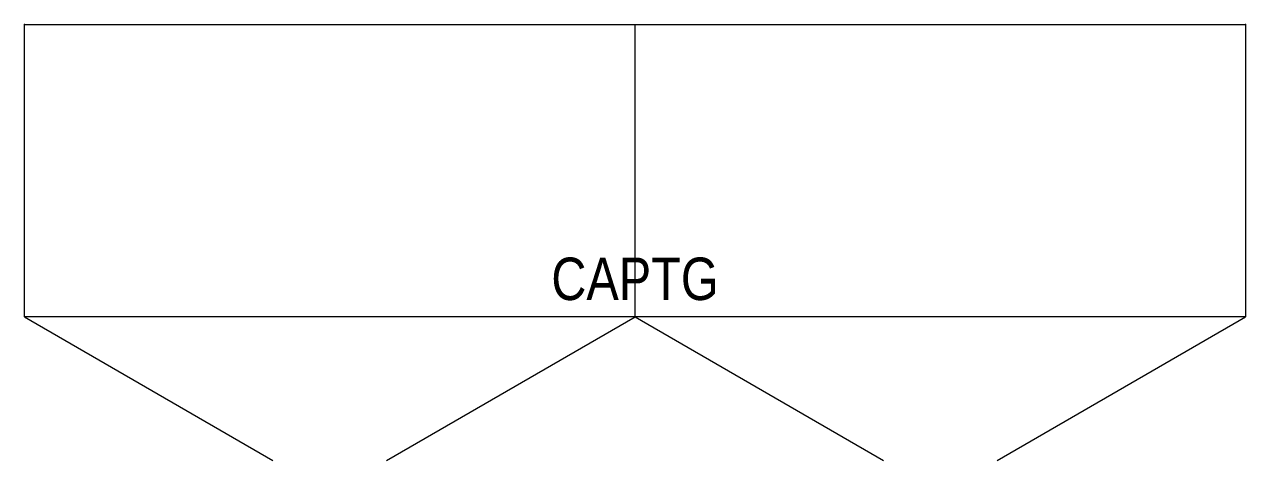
# Model space of a CAD drawing. Extents: x 0 to 72, y -25.7 to 0.
import ezdxf
from ezdxf.enums import TextEntityAlignment as Align

# ---------------------------------------------------------------- set-up
doc = ezdxf.new("R2010")
doc.units = 0
doc.header["$LTSCALE"] = 0.375
doc.header["$MEASUREMENT"] = 0
doc.layers.add('A-FURN-P-COMP', color=1, linetype='Continuous')
doc.layers.add('A-FURN-P-COMP-T', color=7, linetype='Continuous')
doc.styles.get("Standard").update_dxf_attribs({"font": 'ARIALN.TTF'})

msp = doc.modelspace()

# ---------------------------------------------------------------- linework, layer by layer
at = {"layer": 'A-FURN-P-COMP'}
for p, q in [((0, -17.25), (0, 0)), ((0, 0), (72, 0)), ((36, -17.25), (36, 0)), ((72, 0), (72, -17.25)), ((72, -17.25), (0, -17.25)), ((0, -17.25), (14.65625, -25.71875)), ((21.34375, -25.71875), (36, -17.25)), ((36, -17.25), (50.65625, -25.71875)), ((57.34375, -25.71875), (72, -17.25))]:
    msp.add_line(p, q, dxfattribs=at)
for p in [(0, 0), (72, 0)]:
    msp.add_point(p, dxfattribs=at)

# ---------------------------------------------------------------- texts
at = {"layer": 'A-FURN-P-COMP-T', "flags": 1}
for tag, s in [('CAPPN', 'GCV72'), ('CAPMG', 'STC'), ('CAPMC', 'SCW'), ('CAPQT', '1'), ('CAPDH', '0.000000'), ('CAPGC', '')]:
    msp.add_attdef(tag, (0, 0), s, height=0.001, dxfattribs=at)
at = {"layer": 'A-FURN-P-COMP-T'}
msp.add_attdef('CAPTG', text='SM/72', height=2.5, dxfattribs=at).set_placement((36, -16.25), align=Align.CENTER)

doc.saveas('drawing.dxf')
